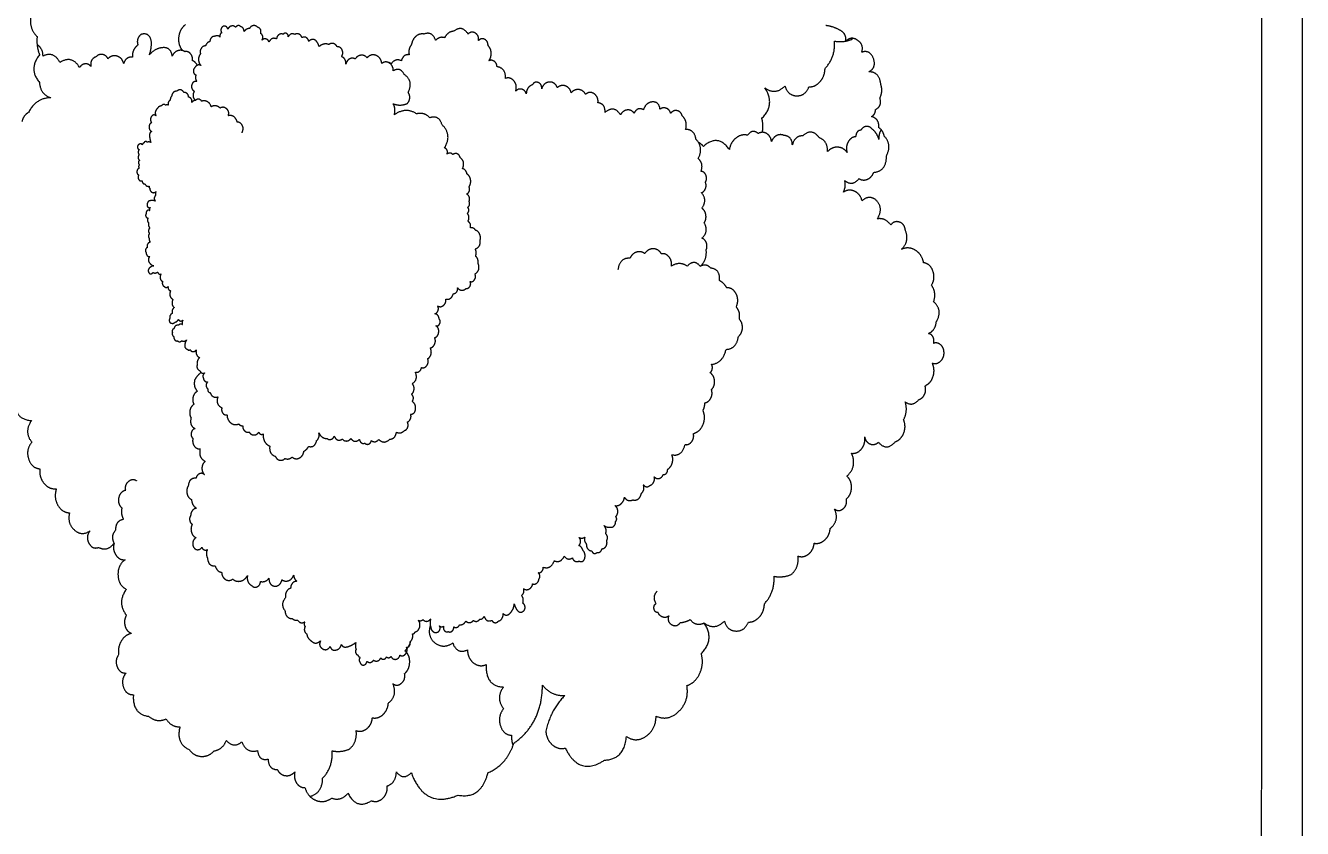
# Model space of a CAD drawing. Header units: metres. Extents: x -17 to 580, y -130 to 19.
# Drawn here: x 14.39 to 20.56, y -86.57 to -82.69 of the extents above; entities that cross this region are included whole.
import ezdxf

# ---------------------------------------------------------------- set-up
doc = ezdxf.new("R2010")
doc.units = ezdxf.units.M
doc.linetypes.add('Style Grey Lines_2', pattern=[0])
for name, color, linetype, true_color in [('Furniture', 7, 'Continuous', 0x7a8bf7), ('Imported blocks', 7, 'Continuous', 0x7a8bf7), ('Mood Board', 7, 'Continuous', 0x7a8bf7), ('Walls', 7, 'Continuous', 0xc7c7c7)]:
    doc.layers.add(name, color=color, linetype=linetype, true_color=true_color)

# ---------------------------------------------------------------- blocks, each defined once
blk = doc.blocks.new('Birch tree M')
at = {"layer": 'Imported blocks'}
for points in [[(2.5915, 4.6607), (2.562, 4.6674), (2.5404, 4.6462)], [(2.7056, 4.64), (2.6582, 4.7038), (2.5915, 4.6607)], [(2.7795, 4.666), (2.7345, 4.6759), (2.7056, 4.64)], [(2.8519, 4.6813), (2.8121, 4.6907), (2.7795, 4.666)], [(2.8822, 4.6676), (2.8255, 4.6498), (2.8312, 4.5907)], [(2.9098, 4.6351), (2.8917, 4.6718), (2.8519, 4.6813)], [(2.4188, 4.533), (2.3364, 4.6743), (2.1889, 4.6034)], [(2.5404, 4.6462), (2.5188, 4.625), (2.5249, 4.5954)], [(2.952, 4.619), (2.9349, 4.6377), (2.9098, 4.6351)], [(2.9641, 4.5755), (2.9691, 4.6003), (2.952, 4.619)], [(2.1889, 4.6034), (2.0782, 4.6114), (2.0592, 4.5021)], [(2.5249, 4.5954), (2.4849, 4.5785), (2.4888, 4.5353)], [(2.8312, 4.5907), (2.7873, 4.5419), (2.7994, 4.4773)], [(3.0063, 4.5949), (2.9805, 4.5953), (2.9641, 4.5755)], [(3.0478, 4.5742), (3.032, 4.5946), (3.0063, 4.5949)], [(3.0957, 4.5361), (3.0891, 4.577), (3.0478, 4.5742)], [(2.4888, 4.5353), (2.4527, 4.5687), (2.4188, 4.533)], [(3.1497, 4.5065), (3.1373, 4.5478), (3.0957, 4.5361)], [(3.2276, 4.478), (3.1995, 4.5221), (3.1497, 4.5065)], [(3.3518, 4.5247), (3.3129, 4.5159), (3.3003, 4.478)], [(3.4101, 4.5521), (3.3752, 4.5506), (3.3518, 4.5247)], [(3.4703, 4.5296), (3.4449, 4.5535), (3.4101, 4.5521)], [(3.5239, 4.4423), (3.5365, 4.5101), (3.4703, 4.5296)], [(2.0592, 4.5021), (1.975, 4.4634), (1.9517, 4.3738)], [(2.7202, 4.4637), (2.6844, 4.4327), (2.6967, 4.387)], [(2.7994, 4.4773), (2.758, 4.4808), (2.7202, 4.4637)], [(3.3003, 4.478), (3.2639, 4.5086), (3.2276, 4.478)], [(1.5188, 4.4049), (1.4267, 4.3949), (1.4274, 4.3022)], [(1.7084, 4.3729), (1.6293, 4.4816), (1.5188, 4.4049)], [(3.5921, 4.4163), (3.565, 4.4477), (3.5239, 4.4423)], [(3.6749, 4.4131), (3.6344, 4.4373), (3.5921, 4.4163)], [(3.7573, 4.3331), (3.7537, 4.4118), (3.6749, 4.4131)], [(1.7709, 4.3649), (1.7414, 4.3826), (1.7084, 4.3729)], [(1.8074, 4.3135), (1.8005, 4.3472), (1.7709, 4.3649)], [(1.9517, 4.3738), (1.8282, 4.2829), (1.8451, 4.1305)], [(1.9659, 4.3434), (1.9659, 4.3649), (1.9543, 4.383)], [(2.6478, 4.3751), (2.6263, 4.3574), (2.6268, 4.3295)], [(2.6967, 4.387), (2.6694, 4.3928), (2.6478, 4.3751)], [(1.4274, 4.3022), (1.3789, 4.3242), (1.3357, 4.293)], [(1.7348, 4.1626), (1.7964, 4.2259), (1.8074, 4.3135)], [(2.0237, 4.308), (2.0062, 4.3442), (1.9659, 4.3434)], [(2.0159, 4.2407), (2.0413, 4.2718), (2.0237, 4.308)], [(2.5784, 4.3121), (2.558, 4.2926), (2.5587, 4.2645)], [(2.6268, 4.3295), (2.5987, 4.3315), (2.5784, 4.3121)], [(3.8078, 4.3066), (3.7916, 4.337), (3.7573, 4.3331)], [(3.8016, 4.2499), (3.8239, 4.2761), (3.8078, 4.3066)], [(1.3357, 4.293), (1.2925, 4.2618), (1.2982, 4.2088)], [(2.5587, 4.2645), (2.5174, 4.2302), (2.5469, 4.1853)], [(3.8463, 4.2287), (3.8308, 4.2538), (3.8016, 4.2499)], [(1.2982, 4.2088), (1.2374, 4.2257), (1.1934, 4.1804)], [(2.0272, 4.1542), (2.0601, 4.2025), (2.0159, 4.2407)], [(3.845, 4.1793), (3.8617, 4.2036), (3.8463, 4.2287)], [(1.1934, 4.1804), (1.1495, 4.1352), (1.1681, 4.0749)], [(1.8451, 4.1305), (1.7975, 4.1726), (1.7348, 4.1626)], [(2.1182, 4.0714), (2.1137, 4.1578), (2.0272, 4.1542)], [(2.5066, 4.1797), (2.4883, 4.1632), (2.4968, 4.1402)], [(2.5469, 4.1853), (2.5249, 4.1962), (2.5066, 4.1797)], [(3.8391, 4.1235), (3.8539, 4.1501), (3.845, 4.1793)], [(2.4968, 4.1402), (2.4753, 4.1211), (2.478, 4.0925)], [(2.6291, 4.1005), (2.6193, 4.097), (2.6154, 4.0873)], [(2.6481, 4.0987), (2.639, 4.1039), (2.6291, 4.1005)], [(2.6789, 4.1065), (2.6601, 4.116), (2.6481, 4.0987)], [(2.6915, 4.1222), (2.6793, 4.1191), (2.6789, 4.1065)], [(2.7101, 4.1144), (2.7038, 4.1252), (2.6915, 4.1222)], [(2.7121, 4.0923), (2.7206, 4.1042), (2.7101, 4.1144)], [(3.7947, 4.0892), (3.8242, 4.0969), (3.8391, 4.1235)], [(1.1681, 4.0749), (1.1286, 4.0593), (1.1132, 4.0197)], [(2.1784, 4.07), (2.1487, 4.0859), (2.1182, 4.0714)], [(2.2131, 4.0206), (2.2082, 4.0541), (2.1784, 4.07)], [(2.478, 4.0925), (2.4807, 4.0638), (2.5055, 4.0492)], [(2.5055, 4.0492), (2.4876, 4.0327), (2.4832, 4.0088)], [(2.5012, 4.0612), (2.4911, 4.0485), (2.4997, 4.0346)], [(2.5268, 4.0687), (2.5114, 4.074), (2.5012, 4.0612)], [(2.5447, 4.0867), (2.5299, 4.0836), (2.5268, 4.0687)], [(2.5682, 4.0774), (2.5595, 4.0898), (2.5447, 4.0867)], [(2.589, 4.0809), (2.5773, 4.0872), (2.5682, 4.0774)], [(2.6006, 4.0909), (2.5922, 4.0889), (2.589, 4.0809)], [(2.6154, 4.0873), (2.6089, 4.093), (2.6006, 4.0909)], [(2.7245, 4.0845), (2.7208, 4.0923), (2.7121, 4.0923)], [(2.7359, 4.0764), (2.7324, 4.0836), (2.7245, 4.0845)], [(2.7353, 4.0625), (2.7394, 4.0693), (2.7359, 4.0764)], [(2.7396, 4.036), (2.7431, 4.0502), (2.7353, 4.0625)], [(2.7824, 4.0578), (2.7588, 4.0512), (2.7396, 4.036)], [(2.8066, 4.0497), (2.7969, 4.0609), (2.7824, 4.0578)], [(2.8303, 4.0738), (2.81, 4.0701), (2.8066, 4.0497)], [(2.8581, 4.0622), (2.8489, 4.0793), (2.8303, 4.0738)], [(2.8939, 4.0738), (2.8711, 4.0832), (2.8581, 4.0622)], [(2.9057, 4.0429), (2.915, 4.0642), (2.8939, 4.0738)], [(2.9521, 4.0455), (2.9278, 4.0643), (2.9057, 4.0429)], [(2.9737, 4.0211), (2.969, 4.0386), (2.9521, 4.0455)], [(3.8287, 4.0625), (3.8184, 4.0845), (3.7947, 4.0892)], [(3.8272, 4.0193), (3.8389, 4.0405), (3.8287, 4.0625)], [(1.1132, 4.0197), (1.0977, 3.9802), (1.1162, 3.9419)], [(2.2854, 3.9987), (2.2595, 4.0434), (2.2131, 4.0206)], [(2.3731, 4.0032), (2.3278, 4.0287), (2.2854, 3.9987)], [(2.3988, 3.938), (2.4093, 3.9798), (2.3731, 4.0032)], [(2.4856, 4.0113), (2.4711, 3.9976), (2.4781, 3.9788)], [(2.4864, 4.0267), (2.4818, 4.0192), (2.4856, 4.0113)], [(2.4997, 4.0346), (2.4909, 4.0342), (2.4864, 4.0267)], [(2.9848, 3.9932), (2.9928, 4.0125), (2.9737, 4.0211)], [(3.8401, 3.9154), (3.879, 3.9731), (3.8272, 4.0193)], [(2.294, 3.9515), (2.2858, 3.9443), (2.2885, 3.9337)], [(2.3123, 3.9549), (2.3021, 3.9588), (2.294, 3.9515)], [(2.3304, 3.9525), (2.3221, 3.9594), (2.3123, 3.9549)], [(2.3359, 3.9351), (2.3387, 3.9455), (2.3304, 3.9525)], [(2.3528, 3.9526), (2.3493, 3.9438), (2.355, 3.9363)], [(2.3657, 3.9628), (2.3564, 3.9614), (2.3528, 3.9526)], [(2.3841, 3.9606), (2.3754, 3.9657), (2.3657, 3.9628)], [(2.3952, 3.9458), (2.3929, 3.9556), (2.3841, 3.9606)], [(2.3999, 3.9109), (2.4048, 3.9293), (2.3952, 3.9458)], [(2.4478, 3.9486), (2.4447, 3.9322), (2.4579, 3.922)], [(2.4668, 3.9696), (2.4508, 3.965), (2.4478, 3.9486)], [(2.4781, 3.9788), (2.4697, 3.9776), (2.4668, 3.9696)], [(2.9889, 3.9739), (2.9932, 3.9849), (2.9848, 3.9932)], [(3.0231, 3.9697), (3.0077, 3.9856), (2.9889, 3.9739)], [(3.0485, 3.9661), (3.0366, 3.9732), (3.0231, 3.9697)], [(3.0866, 3.9378), (3.0793, 3.9678), (3.0485, 3.9661)], [(1.1162, 3.9419), (1.0571, 3.8802), (1.1162, 3.8184)], [(2.0818, 3.8931), (2.0712, 3.8904), (2.0659, 3.8808)], [(2.0971, 3.9008), (2.0875, 3.9008), (2.0818, 3.8931)], [(2.1124, 3.893), (2.1067, 3.9007), (2.0971, 3.9008)], [(2.1505, 3.88), (2.1375, 3.9042), (2.1124, 3.893)], [(2.1696, 3.8934), (2.1563, 3.8921), (2.1505, 3.88)], [(2.1994, 3.9005), (2.1817, 3.9088), (2.1696, 3.8934)], [(2.2156, 3.9106), (2.2054, 3.9089), (2.1994, 3.9005)], [(2.2341, 3.9061), (2.2258, 3.9122), (2.2156, 3.9106)], [(2.2616, 3.923), (2.2424, 3.9234), (2.2341, 3.9061)], [(2.2726, 3.9346), (2.2645, 3.9313), (2.2616, 3.923)], [(2.2885, 3.9337), (2.2807, 3.9378), (2.2726, 3.9346)], [(2.355, 3.9363), (2.3451, 3.9421), (2.3359, 3.9351)], [(2.4361, 3.9177), (2.4148, 3.9312), (2.3999, 3.9109)], [(2.4011, 3.9124), (2.4007, 3.9124), (2.4003, 3.9124)], [(2.4579, 3.922), (2.4458, 3.926), (2.4361, 3.9177)], [(3.0897, 3.885), (3.1138, 3.9129), (3.0866, 3.9378)], [(3.8856, 3.863), (3.8788, 3.903), (3.8401, 3.9154)], [(1.23, 3.8276), (1.244, 3.8485), (1.2673, 3.8388)], [(1.9972, 3.8437), (1.9783, 3.8567), (1.9649, 3.8381)], [(2.0156, 3.8182), (2.0096, 3.8333), (1.9972, 3.8437)], [(2.034, 3.8601), (2.0155, 3.8432), (2.0156, 3.8182)], [(2.0637, 3.8608), (2.0486, 3.8721), (2.034, 3.8601)], [(2.0659, 3.8808), (2.0605, 3.8713), (2.0637, 3.8608)], [(3.0452, 3.8147), (3.0717, 3.8191), (3.0709, 3.8459)], [(3.0709, 3.8459), (3.0833, 3.8496), (3.089, 3.8613)], [(3.089, 3.8613), (3.0946, 3.873), (3.0897, 3.885)], [(3.1388, 3.8431), (3.1182, 3.8365), (3.1152, 3.8151)], [(3.1773, 3.8147), (3.1719, 3.8477), (3.1388, 3.8431)], [(3.2278, 3.8528), (3.2144, 3.8458), (3.2149, 3.8307)], [(3.2534, 3.8508), (3.2412, 3.8598), (3.2278, 3.8528)], [(3.2788, 3.8117), (3.2815, 3.8412), (3.2534, 3.8508)], [(3.86, 3.7985), (3.8924, 3.823), (3.8856, 3.863)], [(0.9102, 3.797), (0.8798, 3.7945), (0.8601, 3.771)], [(0.9647, 3.8374), (0.9239, 3.8355), (0.9102, 3.797)], [(1.0228, 3.8024), (1.0055, 3.8394), (0.9647, 3.8374)], [(1.1162, 3.8184), (1.0635, 3.8452), (1.0228, 3.8024)], [(1.1162, 3.8184), (1.1527, 3.8383), (1.1835, 3.8104)], [(1.1835, 3.8104), (1.2049, 3.824), (1.23, 3.8276)], [(1.2673, 3.8388), (1.2906, 3.8291), (1.2855, 3.8043)], [(1.2855, 3.8043), (1.2979, 3.8141), (1.3133, 3.8113)], [(1.3133, 3.8113), (1.3288, 3.8086), (1.3371, 3.7953)], [(1.3371, 3.7953), (1.3523, 3.797), (1.3579, 3.7828)], [(1.9649, 3.8381), (1.9613, 3.8305), (1.9645, 3.8227)], [(1.9645, 3.8227), (1.9678, 3.815), (1.9757, 3.8122)], [(1.9757, 3.8122), (1.9713, 3.7937), (1.9854, 3.781)], [(3.0627, 3.7927), (3.0591, 3.8079), (3.0452, 3.8147)], [(3.0837, 3.816), (3.0678, 3.8092), (3.0627, 3.7927)], [(3.1152, 3.8151), (3.0997, 3.8228), (3.0837, 3.816)], [(3.2149, 3.8307), (3.1916, 3.8332), (3.1773, 3.8147)], [(3.308, 3.8368), (3.2879, 3.8307), (3.2788, 3.8117)], [(3.3464, 3.8324), (3.3282, 3.843), (3.308, 3.8368)], [(3.3799, 3.8366), (3.362, 3.8439), (3.3464, 3.8324)], [(3.4011, 3.8102), (3.3979, 3.8293), (3.3799, 3.8366)], [(3.4341, 3.7869), (3.4246, 3.8085), (3.4011, 3.8102)], [(3.9057, 3.7826), (3.887, 3.8025), (3.86, 3.7985)], [(0.8601, 3.771), (0.8405, 3.7475), (0.8435, 3.7171)], [(1.3579, 3.7828), (1.3635, 3.7685), (1.3512, 3.7594)], [(1.3512, 3.7594), (1.3733, 3.7346), (1.3517, 3.7094)], [(1.9528, 3.7528), (1.9399, 3.7454), (1.9388, 3.7307)], [(1.9789, 3.7536), (1.9656, 3.7601), (1.9528, 3.7528)], [(1.9854, 3.781), (1.9713, 3.7699), (1.9789, 3.7536)], [(3.4742, 3.7587), (3.4675, 3.7918), (3.4341, 3.7869)], [(3.4785, 3.7237), (3.487, 3.7425), (3.4742, 3.7587)], [(3.9189, 3.736), (3.9245, 3.7627), (3.9057, 3.7826)], [(3.9895, 3.7599), (3.9454, 3.774), (3.9189, 3.736)], [(4.0374, 3.7464), (4.0186, 3.7713), (3.9895, 3.7599)], [(4.0374, 3.6966), (4.0563, 3.7215), (4.0374, 3.7464)], [(0.8435, 3.7171), (0.7996, 3.6683), (0.8116, 3.6037)], [(1.9115, 3.7101), (1.903, 3.6943), (1.9178, 3.6843)], [(1.9203, 3.7268), (1.9119, 3.7205), (1.9115, 3.7101)], [(1.9388, 3.7307), (1.9286, 3.7331), (1.9203, 3.7268)], [(3.4935, 3.7271), (3.4852, 3.729), (3.4785, 3.7237)], [(3.5057, 3.7178), (3.5018, 3.7253), (3.4935, 3.7271)], [(3.5221, 3.7288), (3.5114, 3.727), (3.5057, 3.7178)], [(3.5413, 3.724), (3.5328, 3.7307), (3.5221, 3.7288)], [(3.5372, 3.6818), (3.5493, 3.6882), (3.5506, 3.7018)], [(3.5506, 3.7018), (3.5519, 3.7154), (3.5413, 3.724)], [(3.9189, 3.736), (3.939, 3.7087), (3.9168, 3.683)], [(4.111, 3.7001), (4.0731, 3.7231), (4.0374, 3.6966)], [(4.1422, 3.6333), (4.149, 3.6772), (4.111, 3.7001)], [(1.8969, 3.6605), (1.8594, 3.6666), (1.8486, 3.6302)], [(1.9018, 3.6774), (1.8954, 3.6701), (1.8969, 3.6605)], [(1.9178, 3.6843), (1.9082, 3.6846), (1.9018, 3.6774)], [(3.5618, 3.6617), (3.5543, 3.6776), (3.5372, 3.6818)], [(3.5619, 3.6299), (3.5694, 3.6458), (3.5618, 3.6617)], [(3.9168, 3.683), (3.9224, 3.6462), (3.8863, 3.6372)], [(3.8863, 3.6372), (3.9002, 3.6177), (3.898, 3.5938)], [(0.7324, 3.5901), (0.6967, 3.5591), (0.7089, 3.5134)], [(0.8116, 3.6037), (0.7703, 3.6072), (0.7324, 3.5901)], [(1.6654, 3.5846), (1.6576, 3.5858), (1.6523, 3.5799)], [(1.6766, 3.5762), (1.6733, 3.5835), (1.6654, 3.5846)], [(1.7065, 3.6055), (1.7044, 3.5874), (1.7194, 3.577)], [(1.7149, 3.6203), (1.7067, 3.6152), (1.7065, 3.6055)], [(1.7319, 3.621), (1.7232, 3.6253), (1.7149, 3.6203)], [(1.7503, 3.6236), (1.7405, 3.6263), (1.7319, 3.621)], [(1.7646, 3.6117), (1.7601, 3.6208), (1.7503, 3.6236)], [(1.8035, 3.6077), (1.7856, 3.6248), (1.7646, 3.6117)], [(1.8486, 3.6302), (1.8165, 3.638), (1.8035, 3.6077)], [(3.5498, 3.5643), (3.574, 3.5704), (3.5734, 3.5954)], [(3.5756, 3.6153), (3.5721, 3.6257), (3.5619, 3.6299)], [(3.5734, 3.5954), (3.5791, 3.6048), (3.5756, 3.6153)], [(3.898, 3.5938), (3.9204, 3.5803), (3.9175, 3.5543)], [(4.2017, 3.6064), (4.1788, 3.6351), (4.1422, 3.6333)], [(4.2148, 3.5424), (4.2246, 3.5777), (4.2017, 3.6064)], [(1.6128, 3.5513), (1.6068, 3.5407), (1.6121, 3.5297)], [(1.6309, 3.5629), (1.6188, 3.5618), (1.6128, 3.5513)], [(1.6378, 3.5761), (1.6314, 3.5711), (1.6309, 3.5629)], [(1.6523, 3.5799), (1.6442, 3.5812), (1.6378, 3.5761)], [(1.7063, 3.549), (1.7033, 3.5755), (1.6766, 3.5762)], [(1.7165, 3.5238), (1.7204, 3.54), (1.7063, 3.549)], [(1.7194, 3.577), (1.7255, 3.5628), (1.7406, 3.5595)], [(1.7406, 3.5595), (1.7337, 3.5529), (1.7342, 3.5433)], [(1.7342, 3.5433), (1.7347, 3.5338), (1.7423, 3.5279)], [(3.5772, 3.5314), (3.5718, 3.5548), (3.5498, 3.5643)], [(3.9175, 3.5543), (3.9146, 3.5283), (3.8898, 3.5199)], [(4.2754, 3.5264), (4.2488, 3.5486), (4.2148, 3.5424)], [(0.6601, 3.5015), (0.6386, 3.4837), (0.639, 3.4558)], [(0.7089, 3.5134), (0.6816, 3.5192), (0.6601, 3.5015)], [(1.6121, 3.5297), (1.6043, 3.5122), (1.6203, 3.5017)], [(1.6203, 3.5017), (1.6158, 3.4816), (1.6326, 3.4696)], [(1.7423, 3.5279), (1.7285, 3.5314), (1.7165, 3.5238)], [(3.6006, 3.5097), (3.5941, 3.5262), (3.5772, 3.5314)], [(3.5984, 3.4779), (3.6071, 3.4933), (3.6006, 3.5097)], [(3.8799, 3.4839), (3.8631, 3.4692), (3.8429, 3.4789)], [(3.8898, 3.5199), (3.8967, 3.4987), (3.8799, 3.4839)], [(4.3021, 3.4697), (4.302, 3.5043), (4.2754, 3.5264)], [(0.5906, 3.4384), (0.5703, 3.419), (0.571, 3.3909)], [(0.639, 3.4558), (0.611, 3.4578), (0.5906, 3.4384)], [(1.5799, 3.4496), (1.5752, 3.4455), (1.5755, 3.4393)], [(1.5755, 3.4393), (1.5758, 3.4331), (1.581, 3.4296)], [(1.5836, 3.466), (1.5778, 3.4587), (1.5799, 3.4496)], [(1.5986, 3.4735), (1.5893, 3.4734), (1.5836, 3.466)], [(1.6326, 3.4696), (1.6163, 3.4774), (1.5986, 3.4735)], [(3.5518, 3.4255), (3.564, 3.4314), (3.5655, 3.4448)], [(3.5655, 3.4448), (3.5984, 3.445), (3.5984, 3.4779)], [(4.3599, 3.4343), (4.3423, 3.4705), (4.3021, 3.4697)], [(4.352, 3.367), (4.3775, 3.3981), (4.3599, 3.4343)], [(0.571, 3.3909), (0.5297, 3.3565), (0.5592, 3.3117)], [(1.5903, 3.386), (1.5741, 3.3869), (1.5621, 3.376)], [(1.581, 3.4296), (1.5714, 3.4192), (1.5744, 3.4054)], [(1.5744, 3.4054), (1.5773, 3.3916), (1.5903, 3.386)], [(3.5429, 3.4008), (3.5421, 3.4175), (3.5282, 3.4267)], [(3.5282, 3.4267), (3.5397, 3.4196), (3.5518, 3.4255)], [(3.5305, 3.3737), (3.5436, 3.3841), (3.5429, 3.4008)], [(1.5089, 3.3557), (1.4766, 3.3586), (1.4722, 3.3264)], [(1.5496, 3.3488), (1.5318, 3.3671), (1.5089, 3.3557)], [(1.5621, 3.376), (1.5502, 3.365), (1.5496, 3.3488)], [(3.1584, 3.3301), (3.1394, 3.3353), (3.1253, 3.3215)], [(3.1823, 3.3392), (3.1681, 3.3405), (3.1584, 3.3301)], [(3.2041, 3.3259), (3.1964, 3.3378), (3.1823, 3.3392)], [(3.5605, 3.326), (3.5656, 3.3625), (3.5305, 3.3737)], [(4.3634, 3.2805), (4.3963, 3.3288), (4.352, 3.367)], [(0.5188, 3.3061), (0.5006, 3.2896), (0.5091, 3.2665)], [(0.5592, 3.3117), (0.5371, 3.3226), (0.5188, 3.3061)], [(1.4342, 3.2905), (1.4239, 3.2864), (1.4195, 3.2762)], [(1.4672, 3.291), (1.4505, 3.3052), (1.4342, 3.2905)], [(1.4722, 3.3264), (1.4557, 3.3107), (1.4672, 3.291)], [(3.0732, 3.294), (3.0602, 3.2862), (3.0531, 3.2727)], [(3.0914, 3.3228), (3.074, 3.3136), (3.0732, 3.294)], [(3.1253, 3.3215), (3.1087, 3.3319), (3.0914, 3.3228)], [(3.2354, 3.287), (3.2361, 3.3196), (3.2041, 3.3259)], [(3.2722, 3.2413), (3.2699, 3.2771), (3.2354, 3.287)], [(3.5896, 3.3164), (3.5775, 3.3286), (3.5605, 3.326)], [(3.5989, 3.2872), (3.6017, 3.3042), (3.5896, 3.3164)], [(3.6094, 3.2652), (3.6116, 3.2798), (3.5989, 3.2872)], [(4.4543, 3.1977), (4.4499, 3.2842), (4.3634, 3.2805)], [(0.5091, 3.2665), (0.4875, 3.2475), (0.4903, 3.2188)], [(1.3785, 3.243), (1.358, 3.24), (1.3602, 3.2194)], [(1.3957, 3.2597), (1.3829, 3.2557), (1.3785, 3.243)], [(1.4193, 3.2556), (1.4085, 3.2636), (1.3957, 3.2597)], [(1.4195, 3.2762), (1.4151, 3.2659), (1.4193, 3.2556)], [(2.762, 3.2245), (2.7419, 3.2339), (2.7279, 3.2168)], [(2.7731, 3.2393), (2.7633, 3.2351), (2.762, 3.2245)], [(2.7914, 3.237), (2.7829, 3.2434), (2.7731, 3.2393)], [(2.8078, 3.2369), (2.7996, 3.2408), (2.7914, 3.237)], [(2.8182, 3.2241), (2.816, 3.2329), (2.8078, 3.2369)], [(2.8592, 3.224), (2.8388, 3.2432), (2.8182, 3.2241)], [(2.8772, 3.2357), (2.8656, 3.2339), (2.8592, 3.224)], [(2.898, 3.23), (2.8889, 3.2375), (2.8772, 3.2357)], [(2.938, 3.2217), (2.922, 3.245), (2.898, 3.23)], [(2.9508, 3.2351), (2.9413, 3.2314), (2.938, 3.2217)], [(2.9693, 3.2341), (2.9603, 3.2389), (2.9508, 3.2351)], [(3.0117, 3.2145), (2.9962, 3.2365), (2.9693, 3.2341)], [(3.0184, 3.2465), (3.0041, 3.2328), (3.0117, 3.2145)], [(3.0531, 3.2727), (3.0232, 3.2763), (3.0184, 3.2465)], [(3.2838, 3.2432), (3.2772, 3.2446), (3.2716, 3.2409)], [(3.2716, 3.2409), (3.2719, 3.2411), (3.2722, 3.2413)], [(3.2939, 3.2361), (3.2903, 3.2418), (3.2838, 3.2432)], [(3.3155, 3.2491), (3.3013, 3.2482), (3.2939, 3.2361)], [(3.3386, 3.2389), (3.3297, 3.25), (3.3155, 3.2491)], [(3.3606, 3.2363), (3.3502, 3.243), (3.3386, 3.2389)], [(3.3719, 3.2172), (3.371, 3.2296), (3.3606, 3.2363)], [(3.5928, 3.2474), (3.6072, 3.2507), (3.6094, 3.2652)], [(3.6174, 3.2063), (3.6235, 3.2378), (3.5928, 3.2474)], [(0.4903, 3.2188), (0.493, 3.1902), (0.5178, 3.1756)], [(0.5178, 3.1756), (0.4725, 3.1338), (0.506, 3.0821)], [(1.3415, 3.1923), (1.3379, 3.1748), (1.348, 3.16)], [(1.3602, 3.2194), (1.3451, 3.2098), (1.3415, 3.1923)], [(2.6487, 3.1805), (2.6273, 3.1878), (2.6122, 3.1709)], [(2.6765, 3.2113), (2.6495, 3.2077), (2.6487, 3.1805)], [(2.7279, 3.2168), (2.6999, 3.2355), (2.6765, 3.2113)], [(3.3913, 3.211), (3.3827, 3.2177), (3.3719, 3.2172)], [(3.4288, 3.2102), (3.4103, 3.22), (3.3913, 3.211)], [(3.4506, 3.1797), (3.4473, 3.2004), (3.4288, 3.2102)], [(3.4715, 3.174), (3.4626, 3.1826), (3.4506, 3.1797)], [(3.6105, 3.1505), (3.6242, 3.1602), (3.6263, 3.1769)], [(3.6263, 3.1769), (3.6283, 3.1935), (3.6174, 3.2063)], [(1.348, 3.16), (1.2974, 3.1645), (1.2905, 3.1142)], [(2.6031, 3.1359), (2.593, 3.1324), (2.5892, 3.1225)], [(2.5977, 3.156), (2.5947, 3.1444), (2.6031, 3.1359)], [(2.6122, 3.1709), (2.6007, 3.1676), (2.5977, 3.156)], [(3.4779, 3.1532), (3.4804, 3.1653), (3.4715, 3.174)], [(3.502, 3.1114), (3.5099, 3.1438), (3.4779, 3.1532)], [(3.618, 3.1214), (3.6213, 3.1377), (3.6105, 3.1505)], [(0.506, 3.0821), (0.478, 3.0825), (0.4613, 3.0601)], [(1.2605, 3.0999), (1.2495, 3.0846), (1.2566, 3.067)], [(1.2905, 3.1142), (1.2716, 3.1153), (1.2605, 3.0999)], [(2.5903, 3.1033), (2.5703, 3.1009), (2.5695, 3.0807)], [(2.5695, 3.0807), (2.57, 3.0603), (2.5886, 3.052)], [(2.5892, 3.1225), (2.5853, 3.1126), (2.5903, 3.1033)], [(3.5236, 3.1125), (3.5126, 3.1165), (3.502, 3.1114)], [(3.5394, 3.0977), (3.5346, 3.1084), (3.5236, 3.1125)], [(3.5529, 3.0836), (3.5529, 3.0972), (3.5394, 3.0977)], [(3.5621, 3.0708), (3.5607, 3.0795), (3.5529, 3.0836)], [(3.5999, 3.0974), (3.6148, 3.105), (3.618, 3.1214)], [(3.6181, 3.053), (3.6229, 3.0809), (3.5999, 3.0974)], [(0.3854, 3.0271), (0.3425, 3.0616), (0.3076, 3.0191)], [(0.4235, 3.0376), (0.4015, 3.0429), (0.3854, 3.0271)], [(0.4528, 3.011), (0.4455, 3.0324), (0.4235, 3.0376)], [(0.4613, 3.0601), (0.4446, 3.0377), (0.4528, 3.011)], [(1.2156, 3.0273), (1.2049, 2.9971), (1.2227, 2.9706)], [(1.2566, 3.067), (1.2262, 3.0574), (1.2156, 3.0273)], [(2.5886, 3.052), (2.5788, 3.0344), (2.5958, 3.0233)], [(2.5958, 3.0233), (2.5855, 3.015), (2.5861, 3.0017)], [(3.5571, 3.0559), (3.5634, 3.0621), (3.5621, 3.0708)], [(3.5704, 3.0538), (3.5642, 3.0576), (3.5571, 3.0559)], [(3.5783, 3.0429), (3.5767, 3.05), (3.5704, 3.0538)], [(3.5755, 3.0215), (3.5863, 3.0309), (3.5783, 3.0429)], [(3.5979, 3.0147), (3.5893, 3.027), (3.5755, 3.0215)], [(3.5916, 3.0204), (3.6085, 3.0337), (3.6181, 3.053)], [(0.2711, 2.9802), (0.2621, 2.9521), (0.2784, 2.9274)], [(0.3076, 3.0191), (0.2801, 3.0084), (0.2711, 2.9802)], [(1.2227, 2.9706), (1.2146, 2.9561), (1.2177, 2.9399)], [(2.5978, 2.9812), (2.5696, 2.9623), (2.5881, 2.9339)], [(2.5861, 3.0017), (2.5867, 2.9885), (2.5978, 2.9812)], [(3.6134, 2.9881), (3.6184, 3.0088), (3.5979, 3.0147)], [(3.605, 2.9624), (3.6186, 2.9722), (3.6134, 2.9881)], [(0.2784, 2.9274), (0.2606, 2.8914), (0.279, 2.8557)], [(1.2177, 2.9399), (1.1993, 2.9357), (1.1915, 2.9186)], [(2.5881, 2.9339), (2.5653, 2.9353), (2.5613, 2.9127)], [(3.6213, 2.9516), (3.6154, 2.9605), (3.605, 2.9624)], [(3.6251, 2.9324), (3.6273, 2.9428), (3.6213, 2.9516)], [(3.6393, 2.9409), (3.63, 2.9403), (3.6251, 2.9324)], [(3.6543, 2.9342), (3.6485, 2.9414), (3.6393, 2.9409)], [(3.6612, 2.9368), (3.6571, 2.9372), (3.6543, 2.9342)], [(3.6674, 2.933), (3.6652, 2.9364), (3.6612, 2.9368)], [(3.6777, 2.929), (3.6735, 2.9335), (3.6674, 2.933)], [(3.6811, 2.9185), (3.6819, 2.9246), (3.6777, 2.929)], [(1.1926, 2.8848), (1.1778, 2.8689), (1.1823, 2.8477)], [(1.1915, 2.9186), (1.1836, 2.9014), (1.1926, 2.8848)], [(2.5368, 2.8753), (2.5251, 2.8684), (2.523, 2.855)], [(2.5371, 2.9019), (2.5284, 2.8887), (2.5368, 2.8753)], [(2.5613, 2.9127), (2.5457, 2.9151), (2.5371, 2.9019)], [(3.6753, 2.8969), (3.6819, 2.9067), (3.6811, 2.9185)], [(3.6973, 2.9017), (3.6846, 2.9066), (3.6753, 2.8969)], [(3.7163, 2.9044), (3.7056, 2.9111), (3.6973, 2.9017)], [(3.7301, 2.9018), (3.7239, 2.9067), (3.7163, 2.9044)], [(3.7359, 2.889), (3.7364, 2.8969), (3.7301, 2.9018)], [(3.7438, 2.8832), (3.7412, 2.8878), (3.7359, 2.889)], [(3.7449, 2.8734), (3.7465, 2.8785), (3.7438, 2.8832)], [(3.7467, 2.8644), (3.7482, 2.8694), (3.7449, 2.8734)], [(0.1916, 2.8171), (0.185, 2.7999), (0.1939, 2.7837)], [(0.2156, 2.8406), (0.1982, 2.8344), (0.1916, 2.8171)], [(0.279, 2.8557), (0.2413, 2.8735), (0.2156, 2.8406)], [(1.1823, 2.8477), (1.1868, 2.8265), (1.2068, 2.818)], [(1.2068, 2.818), (1.199, 2.8113), (1.1984, 2.8011)], [(2.5298, 2.8314), (2.516, 2.8276), (2.5109, 2.8141)], [(2.523, 2.855), (2.5209, 2.8416), (2.5298, 2.8314)], [(3.7023, 2.8372), (3.7124, 2.8331), (3.7196, 2.8414)], [(3.7025, 2.8201), (3.706, 2.8287), (3.7023, 2.8372)], [(3.7132, 2.8238), (3.707, 2.8244), (3.7025, 2.8201)], [(3.7231, 2.8181), (3.7195, 2.8232), (3.7132, 2.8238)], [(3.7196, 2.8414), (3.7371, 2.8408), (3.7401, 2.858)], [(3.7365, 2.8302), (3.7267, 2.8276), (3.7231, 2.8181)], [(3.7562, 2.8358), (3.7447, 2.8389), (3.7365, 2.8302)], [(3.7401, 2.858), (3.7452, 2.8595), (3.7467, 2.8644)], [(3.765, 2.8289), (3.7625, 2.8347), (3.7562, 2.8358)], [(3.7637, 2.8056), (3.7665, 2.8117), (3.7638, 2.8178)], [(3.7638, 2.8178), (3.7675, 2.823), (3.765, 2.8289)], [(0.1939, 2.7837), (0.1673, 2.771), (0.1603, 2.7424)], [(1.2038, 2.7841), (1.1504, 2.7725), (1.1432, 2.7183)], [(1.1984, 2.8011), (1.1977, 2.7909), (1.2045, 2.7832)], [(1.2045, 2.7832), (1.2042, 2.7837), (1.2038, 2.7841)], [(2.5138, 2.7886), (2.4977, 2.7822), (2.4976, 2.7648)], [(2.5109, 2.8141), (2.5059, 2.8006), (2.5138, 2.7886)], [(3.7483, 2.7727), (3.7611, 2.7826), (3.7546, 2.7975)], [(3.7585, 2.7412), (3.7667, 2.7613), (3.7483, 2.7727)], [(3.7546, 2.7975), (3.761, 2.7996), (3.7637, 2.8056)], [(0.1603, 2.7424), (0.1533, 2.7139), (0.1709, 2.6903)], [(1.1432, 2.7183), (1.0939, 2.712), (1.0916, 2.6623)], [(2.4968, 2.7307), (2.4922, 2.7194), (2.5018, 2.7118)], [(2.5135, 2.7407), (2.5014, 2.742), (2.4968, 2.7307)], [(2.4976, 2.7648), (2.4975, 2.7474), (2.5135, 2.7407)], [(3.7735, 2.707), (3.781, 2.7307), (3.7585, 2.7412)], [(0.1323, 2.6786), (0.1162, 2.6624), (0.1209, 2.64)], [(0.1709, 2.6903), (0.1484, 2.6948), (0.1323, 2.6786)], [(2.5148, 2.6605), (2.5001, 2.6665), (2.488, 2.6562)], [(2.5018, 2.7118), (2.5059, 2.6942), (2.5241, 2.6929)], [(2.511, 2.6791), (2.5081, 2.6688), (2.5148, 2.6605)], [(2.5241, 2.6929), (2.5139, 2.6894), (2.511, 2.6791)], [(3.7839, 2.7022), (3.7798, 2.7071), (3.7735, 2.707)], [(3.7869, 2.6911), (3.788, 2.6974), (3.7839, 2.7022)], [(3.8042, 2.6927), (3.7948, 2.6998), (3.7869, 2.6911)], [(3.8142, 2.6854), (3.8109, 2.6914), (3.8042, 2.6927)], [(3.8149, 2.673), (3.8175, 2.6794), (3.8142, 2.6854)], [(3.8279, 2.6618), (3.8244, 2.6709), (3.8149, 2.673)], [(0.1209, 2.64), (0.1248, 2.6223), (0.1406, 2.6134)], [(0.1406, 2.6134), (0.1564, 2.6045), (0.1735, 2.6104)], [(1.0916, 2.6623), (1.0753, 2.648), (1.0765, 2.6264)], [(1.0765, 2.6264), (1.0777, 2.6048), (1.0955, 2.5924)], [(2.4795, 2.6304), (2.4523, 2.6319), (2.4471, 2.6051)], [(2.488, 2.6562), (2.4759, 2.6459), (2.4795, 2.6304)], [(3.8259, 2.6448), (3.8314, 2.6528), (3.8279, 2.6618)], [(3.8431, 2.6379), (3.8372, 2.6481), (3.8259, 2.6448)], [(3.8642, 2.6412), (3.8526, 2.6459), (3.8431, 2.6379)], [(3.8721, 2.6474), (3.8668, 2.6461), (3.8642, 2.6412)], [(3.8643, 2.6147), (3.8746, 2.6171), (3.8826, 2.6242)], [(3.8897, 2.5988), (3.8805, 2.6124), (3.8643, 2.6147)], [(3.8821, 2.6457), (3.8775, 2.6488), (3.8721, 2.6474)], [(3.8826, 2.6242), (3.8928, 2.6352), (3.8821, 2.6457)], [(0.2024, 2.5739), (0.1714, 2.5585), (0.1709, 2.5239)], [(0.1735, 2.6104), (0.1705, 2.5965), (0.1793, 2.5853)], [(0.1793, 2.5853), (0.1882, 2.5741), (0.2024, 2.5739)], [(1.0955, 2.5924), (1.0919, 2.5626), (1.1159, 2.5445)], [(2.3728, 2.5695), (2.3674, 2.5593), (2.3746, 2.5502)], [(2.3897, 2.579), (2.3781, 2.5798), (2.3728, 2.5695)], [(2.4097, 2.5882), (2.3977, 2.5879), (2.3897, 2.579)], [(2.4301, 2.5802), (2.4216, 2.5886), (2.4097, 2.5882)], [(2.4323, 2.597), (2.4269, 2.5891), (2.4301, 2.5802)], [(2.4471, 2.6051), (2.4376, 2.6048), (2.4323, 2.597)], [(3.8872, 2.5794), (3.896, 2.5881), (3.8897, 2.5988)], [(3.9, 2.5761), (3.8943, 2.5805), (3.8872, 2.5794)], [(3.9064, 2.5645), (3.9056, 2.5717), (3.9, 2.5761)], [(3.9099, 2.5539), (3.9109, 2.5601), (3.9064, 2.5645)], [(0.1709, 2.5239), (0.1445, 2.474), (0.1929, 2.445)], [(1.1159, 2.5445), (1.1039, 2.5171), (1.1217, 2.493)], [(2.3555, 2.5186), (2.3297, 2.5016), (2.3451, 2.4748)], [(2.3543, 2.5409), (2.3473, 2.5294), (2.3555, 2.5186)], [(2.3746, 2.5502), (2.3613, 2.5525), (2.3543, 2.5409)], [(3.8913, 2.5212), (3.9082, 2.5274), (3.9034, 2.5447)], [(3.8981, 2.5076), (3.8986, 2.5163), (3.8913, 2.5212)], [(3.9034, 2.5447), (3.909, 2.5477), (3.9099, 2.5539)], [(1.1217, 2.493), (1.1394, 2.4689), (1.1692, 2.4721)], [(1.1692, 2.4721), (1.1839, 2.4542), (1.2058, 2.4466)], [(2.3451, 2.4748), (2.3451, 2.4563), (2.3606, 2.4463)], [(3.8998, 2.4876), (3.9069, 2.4982), (3.8981, 2.5076)], [(3.9048, 2.4761), (3.9047, 2.4829), (3.8998, 2.4876)], [(3.9001, 2.4645), (3.9049, 2.4693), (3.9048, 2.4761)], [(3.9084, 2.445), (3.9105, 2.4574), (3.9001, 2.4645)], [(0.1929, 2.445), (0.1824, 2.407), (0.211, 2.3799)], [(1.2058, 2.4466), (1.2072, 2.4006), (1.2532, 2.4001)], [(1.364, 2.4018), (1.4026, 2.3846), (1.4381, 2.4075)], [(1.4381, 2.4075), (1.4374, 2.3861), (1.4538, 2.3723)], [(1.6367, 2.3933), (1.6852, 2.3951), (1.687, 2.4436)], [(2.3656, 2.4181), (2.3402, 2.4088), (2.347, 2.3826)], [(2.3606, 2.4463), (2.3555, 2.4309), (2.3656, 2.4181)], [(3.9148, 2.4368), (3.9135, 2.4424), (3.9084, 2.445)], [(3.9127, 2.4266), (3.9161, 2.4312), (3.9148, 2.4368)], [(3.9238, 2.4213), (3.9199, 2.4273), (3.9127, 2.4266)], [(3.9208, 2.3976), (3.9262, 2.4023), (3.9241, 2.4091)], [(3.9241, 2.4091), (3.9277, 2.4153), (3.9238, 2.4213)], [(0.211, 2.3799), (0.1949, 2.3518), (0.2104, 2.3233)], [(1.2532, 2.4001), (1.2771, 2.3817), (1.3029, 2.3972)], [(1.3029, 2.3972), (1.2732, 2.3688), (1.283, 2.3289)], [(1.3029, 2.3972), (1.3357, 2.3693), (1.364, 2.4018)], [(1.4538, 2.3723), (1.4703, 2.3585), (1.4913, 2.3629)], [(1.4913, 2.3629), (1.5073, 2.3445), (1.5317, 2.3462)], [(1.5317, 2.3462), (1.556, 2.348), (1.5692, 2.3686)], [(1.5692, 2.3686), (1.5882, 2.3588), (1.6083, 2.3662)], [(1.6083, 2.3662), (1.6284, 2.3735), (1.6367, 2.3933)], [(2.347, 2.3826), (2.344, 2.3692), (2.3515, 2.3578)], [(2.3515, 2.3578), (2.359, 2.3463), (2.3724, 2.3437)], [(3.8881, 2.3324), (3.8989, 2.3449), (3.8872, 2.3565)], [(3.8872, 2.3565), (3.8986, 2.3516), (3.9102, 2.3562)], [(3.908, 2.3832), (3.9127, 2.3891), (3.909, 2.3957)], [(3.9188, 2.383), (3.9134, 2.3862), (3.908, 2.3832)], [(3.909, 2.3957), (3.9155, 2.3929), (3.9208, 2.3976)], [(3.9102, 2.3562), (3.9168, 2.3568), (3.9209, 2.362)], [(3.9241, 2.3737), (3.9241, 2.3799), (3.9188, 2.383)], [(3.9209, 2.362), (3.9251, 2.3671), (3.9241, 2.3737)], [(0.2104, 2.3233), (0.2259, 2.2948), (0.2583, 2.2931)], [(1.283, 2.3289), (1.2777, 2.3142), (1.2856, 2.3007)], [(2.3724, 2.3437), (2.3832, 2.3323), (2.3985, 2.3357)], [(2.3985, 2.3357), (2.3955, 2.3173), (2.4131, 2.3112)], [(2.4131, 2.3112), (2.4039, 2.2929), (2.4191, 2.2793)], [(3.8887, 2.3178), (3.8925, 2.3253), (3.8881, 2.3324)], [(3.9069, 2.3219), (3.8966, 2.3254), (3.8887, 2.3178)], [(3.9188, 2.3074), (3.9173, 2.3183), (3.9069, 2.3219)], [(3.9236, 2.2993), (3.9236, 2.3048), (3.9188, 2.3074)], [(0.2583, 2.2931), (0.2706, 2.2601), (0.3032, 2.2467)], [(1.2856, 2.3007), (1.2934, 2.2872), (1.3087, 2.2844)], [(1.3087, 2.2844), (1.2772, 2.255), (1.3051, 2.2222)], [(2.42, 2.2552), (2.4076, 2.2447), (2.4168, 2.2314)], [(2.4191, 2.2793), (2.4077, 2.2668), (2.42, 2.2552)], [(3.944, 2.2912), (3.9365, 2.302), (3.9236, 2.2993)], [(3.9539, 2.2892), (3.9495, 2.2929), (3.944, 2.2912)], [(3.9577, 2.2799), (3.9583, 2.2856), (3.9539, 2.2892)], [(3.9748, 2.2763), (3.9675, 2.2841), (3.9577, 2.2799)], [(3.9772, 2.2589), (3.9821, 2.2684), (3.9748, 2.2763)], [(3.9871, 2.2456), (3.9866, 2.2555), (3.9772, 2.2589)], [(0.3032, 2.2467), (0.3359, 2.2334), (0.3678, 2.2483)], [(0.3678, 2.2483), (0.3329, 2.2129), (0.3592, 2.1707)], [(1.3051, 2.2222), (1.2958, 2.2067), (1.3012, 2.1896)], [(2.4168, 2.2314), (2.4131, 2.222), (2.4181, 2.2132)], [(2.4181, 2.2132), (2.4232, 2.2045), (2.4331, 2.203)], [(2.4331, 2.203), (2.4238, 2.1997), (2.4209, 2.1902)], [(3.9788, 2.2313), (3.9877, 2.2357), (3.9871, 2.2456)], [(3.9791, 2.2174), (3.9843, 2.2244), (3.9788, 2.2313)], [(3.9845, 2.209), (3.984, 2.2146), (3.9791, 2.2174)], [(3.9807, 2.1997), (3.985, 2.2034), (3.9845, 2.209)], [(0.3592, 2.1707), (0.3654, 2.1462), (0.3901, 2.1411)], [(0.3901, 2.1411), (0.4148, 2.1359), (0.4303, 2.1559)], [(0.4303, 2.1559), (0.4578, 2.1281), (0.496, 2.1369)], [(1.3012, 2.1896), (1.3066, 2.1724), (1.323, 2.165)], [(1.323, 2.165), (1.2987, 2.1299), (1.332, 2.1031)], [(2.424, 2.1727), (2.4153, 2.1592), (2.4201, 2.1439)], [(2.4209, 2.1902), (2.418, 2.1806), (2.424, 2.1727)], [(3.9879, 2.1895), (3.9866, 2.1962), (3.9807, 2.1997)], [(3.9849, 2.1774), (3.9892, 2.1828), (3.9879, 2.1895)], [(3.987, 2.1567), (3.995, 2.1679), (3.9849, 2.1774)], [(3.9959, 2.147), (3.9951, 2.1552), (3.987, 2.1567)], [(0.496, 2.1369), (0.4679, 2.0884), (0.5157, 2.0593)], [(1.332, 2.1031), (1.3192, 2.0978), (1.3151, 2.0846)], [(2.4201, 2.1439), (2.4249, 2.1287), (2.4398, 2.1226)], [(2.4398, 2.1226), (2.4455, 2.1055), (2.4633, 2.103)], [(2.4633, 2.103), (2.4513, 2.0742), (2.4793, 2.0604)], [(3.9354, 2.1241), (3.9442, 2.1205), (3.953, 2.1244)], [(3.9454, 2.0942), (3.9434, 2.1102), (3.9354, 2.1241)], [(3.953, 2.1244), (3.957, 2.121), (3.962, 2.1226)], [(3.962, 2.1226), (3.9669, 2.1242), (3.9683, 2.1292)], [(3.9683, 2.1292), (3.9737, 2.1309), (3.9746, 2.1365)], [(3.9746, 2.1365), (3.9815, 2.1298), (3.9891, 2.1357)], [(3.9891, 2.1357), (3.9967, 2.1387), (3.9959, 2.147)], [(0.5157, 2.0593), (0.5493, 2.0459), (0.5759, 2.0705)], [(0.5759, 2.0705), (0.5878, 2.0441), (0.6156, 2.036)], [(1.3151, 2.0846), (1.311, 2.0714), (1.3186, 2.0598)], [(1.3186, 2.0598), (1.3108, 2.0455), (1.3193, 2.0317)], [(2.4793, 2.0604), (2.4829, 2.0492), (2.4944, 2.0461)], [(2.4944, 2.0461), (2.5059, 2.0431), (2.5146, 2.0511)], [(2.5146, 2.0511), (2.5283, 2.041), (2.5421, 2.051)], [(2.5421, 2.051), (2.5381, 2.0322), (2.5569, 2.028)], [(3.5162, 2.0191), (3.5067, 2.0333), (3.5147, 2.0484)], [(3.9378, 2.0793), (3.946, 2.0846), (3.9454, 2.0942)], [(3.9511, 2.0616), (3.9507, 2.0752), (3.9378, 2.0793)], [(3.9409, 2.0447), (3.9529, 2.049), (3.9511, 2.0616)], [(4.4247, 1.9856), (4.4933, 1.9909), (4.5229, 2.053)], [(4.5229, 2.053), (4.5453, 2.0665), (4.5495, 2.0922)], [(0.667, 1.9968), (0.628, 2.0192), (0.6006, 1.9837)], [(0.6156, 2.036), (0.6435, 2.0279), (0.6677, 2.0438)], [(0.6677, 2.0438), (0.6562, 2.0205), (0.667, 1.9968)], [(1.3193, 2.0317), (1.3278, 2.0178), (1.3441, 2.0183)], [(1.3441, 2.0183), (1.3345, 1.9859), (1.3634, 1.9686)], [(2.5569, 2.028), (2.5259, 1.9718), (2.5794, 1.9364)], [(3.5427, 2.0066), (3.5257, 2.0049), (3.5162, 2.0191)], [(3.5864, 1.9848), (3.5553, 1.9772), (3.5427, 2.0066)], [(3.921, 1.9854), (3.9355, 1.9993), (3.9238, 2.0157)], [(3.9238, 2.0157), (3.9367, 2.0076), (3.945, 2.0204)], [(3.945, 2.0204), (3.9533, 2.0343), (3.9409, 2.0447)], [(0.5348, 1.9531), (0.4741, 1.9424), (0.4829, 1.8814)], [(0.5609, 1.9829), (0.5413, 1.9738), (0.5348, 1.9531)], [(0.6006, 1.9837), (0.5806, 1.992), (0.5609, 1.9829)], [(1.3634, 1.9686), (1.3415, 1.9222), (1.3832, 1.8923)], [(3.5985, 1.9577), (3.5833, 1.9672), (3.5864, 1.9848)], [(3.6281, 1.9586), (3.6136, 1.9482), (3.5985, 1.9577)], [(3.6705, 1.9567), (3.6487, 1.9429), (3.6281, 1.9586)], [(3.7191, 1.938), (3.6872, 1.9274), (3.6705, 1.9567)], [(3.7463, 1.9382), (3.7565, 1.939), (3.7623, 1.9474)], [(3.7623, 1.9474), (3.7626, 1.9298), (3.7801, 1.9277)], [(3.8601, 1.9306), (3.8659, 1.9376), (3.865, 1.9467)], [(3.865, 1.9467), (3.8768, 1.9551), (3.871, 1.9684)], [(3.871, 1.9684), (3.8777, 1.9646), (3.8839, 1.9693)], [(3.8839, 1.9693), (3.8956, 1.9622), (3.903, 1.9738)], [(3.903, 1.9738), (3.9149, 1.9751), (3.921, 1.9854)], [(4.486, 1.9292), (4.4746, 1.9783), (4.4247, 1.9856)], [(1.196, 1.8709), (1.2192, 1.8897), (1.2219, 1.9195)], [(1.2219, 1.9195), (1.2826, 1.86), (1.3449, 1.9179)], [(1.3449, 1.9179), (1.356, 1.9076), (1.3708, 1.9042)], [(2.5794, 1.9364), (2.5989, 1.8975), (2.6395, 1.9131)], [(2.6395, 1.9131), (2.6694, 1.8925), (2.7043, 1.9027)], [(2.7043, 1.9027), (2.7597, 1.8793), (2.8076, 1.9156)], [(2.8076, 1.9156), (2.8029, 1.8912), (2.8189, 1.872)], [(3.7328, 1.9306), (3.7239, 1.9306), (3.7191, 1.938)], [(3.7463, 1.9382), (3.7416, 1.9307), (3.7328, 1.9306)], [(3.7594, 1.9222), (3.7566, 1.9332), (3.7463, 1.9382)], [(3.7558, 1.9019), (3.7623, 1.9113), (3.7594, 1.9222)], [(3.7716, 1.8839), (3.7694, 1.8979), (3.7558, 1.9019)], [(3.7801, 1.9277), (3.7812, 1.9193), (3.7883, 1.9145)], [(3.7883, 1.9145), (3.7953, 1.9097), (3.8036, 1.9117)], [(3.8036, 1.9117), (3.8193, 1.8934), (3.8381, 1.9086)], [(3.8381, 1.9086), (3.8583, 1.9104), (3.8601, 1.9306)], [(4.4982, 1.8188), (4.545, 1.8798), (4.486, 1.9292)], [(0.4829, 1.8814), (0.4605, 1.8348), (0.5023, 1.8045)], [(0.6687, 1.8417), (0.6795, 1.8628), (0.6686, 1.8838)], [(0.6686, 1.8838), (0.6886, 1.8654), (0.7157, 1.8669)], [(0.7157, 1.8669), (0.7428, 1.8683), (0.7607, 1.8887)], [(0.7607, 1.8887), (0.7644, 1.8461), (0.8061, 1.8368)], [(0.8847, 1.8358), (0.9226, 1.8386), (0.9287, 1.8762)], [(0.9287, 1.8762), (0.9352, 1.8401), (0.9719, 1.8419)], [(0.9719, 1.8419), (0.9897, 1.8363), (1.0062, 1.8449)], [(1.0062, 1.8449), (1.0227, 1.8536), (1.0282, 1.8714)], [(1.0282, 1.8714), (1.0336, 1.8495), (1.0544, 1.8411)], [(1.0544, 1.8411), (1.0752, 1.8326), (1.0943, 1.8444)], [(1.0943, 1.8444), (1.124, 1.8266), (1.143, 1.8556)], [(1.143, 1.8556), (1.1727, 1.852), (1.196, 1.8709)], [(1.3832, 1.8923), (1.3947, 1.8524), (1.436, 1.8574)], [(1.436, 1.8574), (1.4297, 1.8234), (1.4586, 1.8044)], [(2.7536, 1.8662), (2.7436, 1.8571), (2.7436, 1.8436)], [(2.7436, 1.8436), (2.7435, 1.8301), (2.7534, 1.8209)], [(2.8189, 1.872), (2.7853, 1.8801), (2.7536, 1.8662)], [(3.7495, 1.8617), (3.7714, 1.862), (3.7716, 1.8839)], [(3.7563, 1.8358), (3.7601, 1.8506), (3.7495, 1.8617)], [(4.2333, 1.8045), (4.2611, 1.8159), (4.2524, 1.8447)], [(4.2524, 1.8447), (4.2646, 1.834), (4.2806, 1.8366)], [(4.2806, 1.8366), (4.2965, 1.8392), (4.3047, 1.8532)], [(4.3047, 1.8532), (4.3468, 1.8057), (4.3994, 1.8414)], [(0.5023, 1.8045), (0.5102, 1.7826), (0.5313, 1.7727)], [(0.5197, 1.78), (0.5311, 1.799), (0.5253, 1.8203)], [(0.5253, 1.8203), (0.5382, 1.793), (0.5651, 1.7792)], [(0.6147, 1.7904), (0.6251, 1.7906), (0.6312, 1.799)], [(0.6312, 1.799), (0.6374, 1.8074), (0.6344, 1.8174)], [(0.6344, 1.8174), (0.6579, 1.8207), (0.6687, 1.8417)], [(0.8061, 1.8368), (0.8449, 1.7986), (0.8847, 1.8358)], [(1.0755, 1.838), (1.0718, 1.8093), (1.0844, 1.7831)], [(1.4586, 1.8044), (1.4663, 1.7879), (1.4844, 1.7859)], [(1.4844, 1.7859), (1.5026, 1.784), (1.5135, 1.7986)], [(1.5135, 1.7986), (1.521, 1.7842), (1.5368, 1.7805)], [(1.6044, 1.7604), (1.635, 1.7657), (1.6432, 1.7957)], [(1.6432, 1.7957), (1.6721, 1.7848), (1.685, 1.8129)], [(1.685, 1.8129), (1.6999, 1.7993), (1.7197, 1.8032)], [(1.7197, 1.8032), (1.7395, 1.8071), (1.7481, 1.8254)], [(1.7481, 1.8254), (1.7829, 1.7871), (1.8215, 1.8215)], [(1.8215, 1.8215), (1.8246, 1.7867), (1.8595, 1.7858)], [(2.7534, 1.8209), (2.7327, 1.7725), (2.7807, 1.7507)], [(3.7377, 1.7962), (3.7566, 1.7916), (3.7655, 1.8089)], [(3.7512, 1.7748), (3.7491, 1.7884), (3.7377, 1.7962)], [(3.7536, 1.7976), (3.7637, 1.7849), (3.7794, 1.7806)], [(3.7693, 1.8252), (3.7661, 1.8346), (3.7563, 1.8358)], [(3.7655, 1.8089), (3.7726, 1.8159), (3.7693, 1.8252)], [(4.0624, 1.7911), (4.0925, 1.7905), (4.0998, 1.8197)], [(4.0998, 1.8197), (4.1102, 1.7971), (4.1346, 1.793)], [(4.1346, 1.793), (4.159, 1.7889), (4.1761, 1.8068)], [(4.1761, 1.8068), (4.1867, 1.7929), (4.2042, 1.7922)], [(4.2042, 1.7922), (4.2217, 1.7915), (4.2333, 1.8045)], [(4.3994, 1.8414), (4.4326, 1.7972), (4.4816, 1.8226)], [(4.4816, 1.8226), (4.4854, 1.7915), (4.5144, 1.7797)], [(4.5185, 1.7469), (4.5184, 1.7857), (4.4982, 1.8188)], [(0.5313, 1.7727), (0.5344, 1.7358), (0.5711, 1.7312)], [(0.5651, 1.7792), (0.5773, 1.7696), (0.5926, 1.773)], [(0.5926, 1.773), (0.6078, 1.7764), (0.6147, 1.7904)], [(1.0844, 1.7831), (1.0253, 1.7214), (1.0844, 1.6596)], [(1.5368, 1.7805), (1.5526, 1.7769), (1.5656, 1.7867)], [(1.5656, 1.7867), (1.5737, 1.7569), (1.6044, 1.7604)], [(1.8595, 1.7858), (1.8595, 1.7618), (1.8814, 1.7517)], [(1.8814, 1.7517), (1.9032, 1.7416), (1.9215, 1.7572)], [(1.9215, 1.7572), (1.9346, 1.7412), (1.9553, 1.7411)], [(1.9553, 1.7411), (1.976, 1.7409), (1.9894, 1.7566)], [(1.9894, 1.7566), (1.9982, 1.7366), (2.0197, 1.732)], [(2.0197, 1.732), (2.0411, 1.7274), (2.0574, 1.7421)], [(2.0574, 1.7421), (2.0708, 1.7192), (2.0971, 1.723)], [(2.0971, 1.723), (2.1233, 1.7267), (2.1298, 1.7525)], [(2.1298, 1.7525), (2.1305, 1.7338), (2.1487, 1.7294)], [(2.1487, 1.7294), (2.1668, 1.725), (2.1759, 1.7413)], [(2.1759, 1.7413), (2.2017, 1.7515), (2.1995, 1.7791)], [(2.1995, 1.7791), (2.2071, 1.7647), (2.2233, 1.7625)], [(2.2233, 1.7625), (2.2394, 1.7604), (2.2504, 1.7725)], [(2.2504, 1.7725), (2.2447, 1.7489), (2.263, 1.733)], [(2.7807, 1.7507), (2.8026, 1.7217), (2.8336, 1.7406)], [(3.7441, 1.7282), (3.7505, 1.7391), (3.7446, 1.7503)], [(3.7446, 1.7503), (3.7533, 1.7611), (3.7512, 1.7748)], [(3.7794, 1.7806), (3.7785, 1.7646), (3.7909, 1.7544)], [(3.7909, 1.7544), (3.8032, 1.7442), (3.8188, 1.7481)], [(3.8188, 1.7481), (3.8354, 1.7405), (3.8525, 1.7471)], [(3.8548, 1.6917), (3.8555, 1.7241), (3.8304, 1.7446)], [(3.8525, 1.7471), (3.8695, 1.7538), (3.8766, 1.7707)], [(3.8766, 1.7707), (3.8841, 1.74), (3.9157, 1.7401)], [(3.9157, 1.7401), (3.9576, 1.7423), (3.9839, 1.7749)], [(3.9839, 1.7749), (3.9757, 1.7491), (3.9807, 1.7224)], [(4.042, 1.7404), (4.0673, 1.7597), (4.0624, 1.7911)], [(4.5578, 1.6696), (4.5604, 1.7196), (4.5185, 1.7469)], [(0.5561, 1.7018), (0.5252, 1.6853), (0.5409, 1.6539)], [(0.5711, 1.7312), (0.5539, 1.7215), (0.5561, 1.7018)], [(2.263, 1.733), (2.2813, 1.717), (2.3039, 1.7259)], [(2.3039, 1.7259), (2.3077, 1.6846), (2.3492, 1.6828)], [(2.7666, 1.6701), (2.795, 1.6697), (2.8002, 1.6976)], [(2.8002, 1.6976), (2.8299, 1.6879), (2.847, 1.714)], [(2.8336, 1.7406), (2.836, 1.7198), (2.8551, 1.7115)], [(2.847, 1.714), (2.8535, 1.7096), (2.8613, 1.7095)], [(2.8551, 1.7115), (2.8743, 1.7033), (2.891, 1.7158)], [(2.891, 1.7158), (2.8975, 1.692), (2.9216, 1.6862)], [(2.9216, 1.6862), (2.9456, 1.6805), (2.9622, 1.6989)], [(2.9622, 1.6989), (2.9754, 1.6887), (2.9918, 1.6915)], [(2.9918, 1.6915), (3.0082, 1.6942), (3.0174, 1.7081)], [(3.0174, 1.7081), (3.05, 1.7006), (3.059, 1.7329)], [(3.059, 1.7329), (3.0605, 1.7098), (3.0831, 1.7047)], [(3.0831, 1.7047), (3.0741, 1.6915), (3.083, 1.6781)], [(3.6845, 1.6746), (3.7066, 1.6757), (3.7066, 1.6978)], [(3.7066, 1.6978), (3.7215, 1.7019), (3.7249, 1.717)], [(3.7249, 1.717), (3.7376, 1.7172), (3.7441, 1.7282)], [(3.8283, 1.6397), (3.8541, 1.6593), (3.8548, 1.6917)], [(3.9807, 1.7224), (3.9914, 1.6856), (4.0285, 1.6954)], [(4.0285, 1.6954), (4.0412, 1.7014), (4.0452, 1.7149)], [(4.0452, 1.7149), (4.0492, 1.7284), (4.042, 1.7404)], [(0.5409, 1.6539), (0.5284, 1.6262), (0.5428, 1.5994)], [(0.933, 1.6786), (0.8922, 1.6767), (0.8785, 1.6382)], [(0.9911, 1.6436), (0.9738, 1.6806), (0.933, 1.6786)], [(1.0844, 1.6596), (1.0318, 1.6864), (0.9911, 1.6436)], [(2.3492, 1.6828), (2.3519, 1.6686), (2.3649, 1.6623)], [(2.3649, 1.6623), (2.3779, 1.656), (2.3907, 1.6628)], [(2.3907, 1.6628), (2.38, 1.6481), (2.3832, 1.6301)], [(2.7604, 1.629), (2.7751, 1.6478), (2.7666, 1.6701)], [(3.083, 1.6781), (3.0918, 1.6648), (3.1075, 1.6679)], [(3.1075, 1.6679), (3.1145, 1.6581), (3.1263, 1.6562)], [(3.1263, 1.6562), (3.1381, 1.6544), (3.1478, 1.6615)], [(3.1478, 1.6615), (3.1731, 1.6565), (3.1924, 1.6735)], [(3.1924, 1.6735), (3.1995, 1.6589), (3.2128, 1.6496)], [(3.2128, 1.6496), (3.2305, 1.6438), (3.2434, 1.6571)], [(3.2434, 1.6571), (3.2469, 1.6467), (3.2572, 1.643)], [(3.2572, 1.643), (3.2675, 1.6393), (3.2768, 1.6451)], [(3.2768, 1.6451), (3.2817, 1.6352), (3.2924, 1.6323)], [(3.3123, 1.6352), (3.3322, 1.6282), (3.3413, 1.6472)], [(3.3413, 1.6472), (3.3421, 1.6375), (3.3513, 1.6347)], [(3.3513, 1.6347), (3.3605, 1.6318), (3.3666, 1.6394)], [(3.3666, 1.6394), (3.3773, 1.6359), (3.3864, 1.6426)], [(3.3864, 1.6426), (3.3955, 1.6493), (3.3955, 1.6605)], [(3.3955, 1.6605), (3.4186, 1.6537), (3.4293, 1.6753)], [(3.4293, 1.6753), (3.4348, 1.6658), (3.4457, 1.6647)], [(3.4457, 1.6647), (3.4566, 1.6636), (3.4639, 1.6717)], [(3.4639, 1.6717), (3.4582, 1.6649), (3.4608, 1.6565)], [(3.4608, 1.6565), (3.4635, 1.648), (3.472, 1.6458)], [(3.472, 1.6458), (3.469, 1.6244), (3.4903, 1.6212)], [(3.5271, 1.6298), (3.5428, 1.631), (3.5511, 1.6444)], [(3.5511, 1.6444), (3.5527, 1.6281), (3.5689, 1.6261)], [(3.613, 1.6271), (3.6241, 1.6305), (3.6285, 1.6412)], [(3.6285, 1.6412), (3.6314, 1.6327), (3.6401, 1.6305)], [(3.6548, 1.6581), (3.6601, 1.6599), (3.6621, 1.6651)], [(3.6604, 1.6464), (3.6602, 1.6535), (3.6548, 1.6581)], [(3.6554, 1.6344), (3.6606, 1.6393), (3.6604, 1.6464)], [(3.6621, 1.6651), (3.6641, 1.6703), (3.6613, 1.6752)], [(3.6613, 1.6752), (3.6727, 1.6678), (3.6845, 1.6746)], [(0.5428, 1.5994), (0.5544, 1.5493), (0.6057, 1.5537)], [(0.8284, 1.6122), (0.8088, 1.5888), (0.8117, 1.5583)], [(0.8785, 1.6382), (0.848, 1.6357), (0.8284, 1.6122)], [(2.3832, 1.6301), (2.3864, 1.6122), (2.4015, 1.6021)], [(2.4015, 1.6021), (2.403, 1.5845), (2.4197, 1.5787)], [(2.5687, 1.5583), (2.5966, 1.5625), (2.6083, 1.5882)], [(2.6083, 1.5882), (2.6327, 1.5839), (2.6496, 1.602)], [(2.6496, 1.602), (2.6695, 1.5658), (2.7075, 1.5819)], [(2.7075, 1.5819), (2.7283, 1.5804), (2.7439, 1.5943)], [(2.7439, 1.5943), (2.7594, 1.6082), (2.7604, 1.629)], [(3.2924, 1.6323), (3.303, 1.6293), (3.3123, 1.6352)], [(3.4903, 1.6212), (3.4995, 1.6141), (3.5107, 1.6167)], [(3.5107, 1.6167), (3.522, 1.6193), (3.5271, 1.6298)], [(3.5689, 1.6261), (3.5745, 1.6214), (3.5816, 1.6227)], [(3.5816, 1.6227), (3.5887, 1.6239), (3.5924, 1.6302)], [(3.5924, 1.6302), (3.602, 1.6238), (3.613, 1.6271)], [(3.6401, 1.6305), (3.6488, 1.6284), (3.6554, 1.6344)], [(0.6057, 1.5537), (0.5711, 1.5359), (0.5882, 1.501)], [(0.8117, 1.5583), (0.7678, 1.5095), (0.7799, 1.4449)], [(2.4197, 1.5787), (2.4363, 1.573), (2.4484, 1.5858)], [(2.4484, 1.5858), (2.448, 1.5652), (2.467, 1.5573)], [(2.467, 1.5573), (2.486, 1.5494), (2.5003, 1.5641)], [(2.5003, 1.5641), (2.5318, 1.5291), (2.5687, 1.5583)], [(0.5882, 1.501), (0.6079, 1.4647), (0.6469, 1.4782)], [(0.6469, 1.4782), (0.6407, 1.4463), (0.6706, 1.4337)], [(0.6706, 1.4337), (0.7008, 1.4169), (0.7267, 1.4398)], [(0.7799, 1.4449), (0.7385, 1.4484), (0.7007, 1.4313)], [(0.7267, 1.4398), (0.7275, 1.415), (0.7496, 1.4037)], [(0.7007, 1.4313), (0.6986, 1.4295), (0.6967, 1.4276)], [(0.7496, 1.4037), (0.7871, 1.3872), (0.8281, 1.3865)]]:
    blk.add_open_spline(points, degree=2, dxfattribs=at)

msp = doc.modelspace()

# ---------------------------------------------------------------- linework, layer by layer
at = {"layer": 'Furniture', "linetype": 'Style Grey Lines_2'}
msp.add_lwpolyline([(20.5595001, -98.6889335), (20.5595001, -80.3449405)], dxfattribs=at)
at = {"layer": 'Mood Board', "linetype": 'Style Grey Lines_2'}
msp.add_lwpolyline([(20.3595001, -103.8887062), (20.3625313, -80.5449406)], dxfattribs=at)

# ---------------------------------------------------------------- block references
at = {"layer": 'Walls', "xscale": 1.026826097332595, "yscale": 1.205815059304464, "rotation": 174.2559584485006}
msp.add_blockref('Birch tree M', (19.2683163, -81.1105427), dxfattribs=at)

doc.saveas('drawing.dxf')
